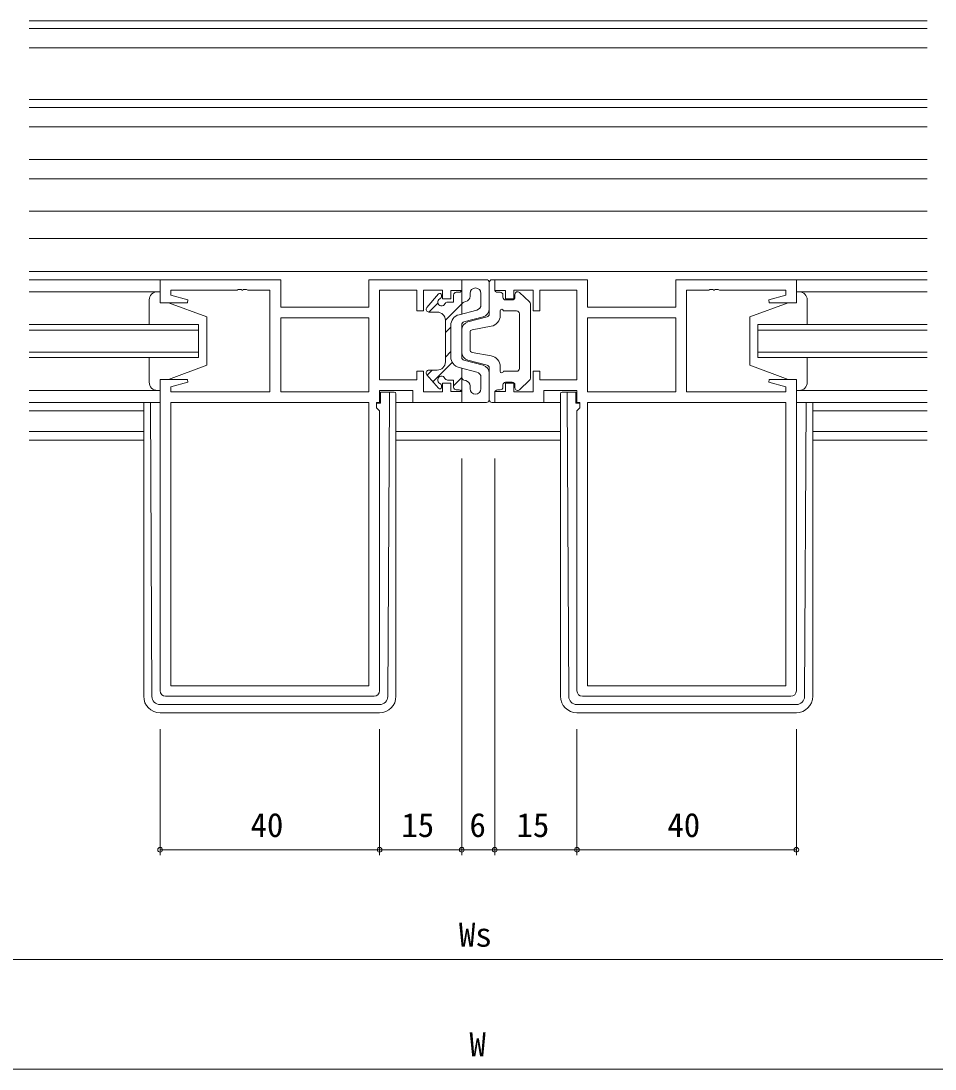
# Model space of a CAD drawing. Units: millimetres, scale not verified. Extents: x -567 to 567, y -403 to 403.
# Drawn here: x 113.3 to 280, y -229.4 to -38.2 of the extents above; entities that cross this region are included whole.
import ezdxf
from ezdxf.enums import TextEntityAlignment as Align

# ---------------------------------------------------------------- set-up
doc = ezdxf.new("R2010")
doc.units = ezdxf.units.MM
doc.header["$LTSCALE"] = 2
for name, color, linetype, lineweight in [('0-1_USER1', 2, 'Continuous', 9), ('0-2_YKK_ZWAK', 4, 'Continuous', 9), ('0-3_YKK_11', 6, 'Continuous', 9), ('0-4_YKK_12', 7, 'Continuous', 9)]:
    doc.layers.add(name, color=color, linetype=linetype, lineweight=lineweight)
doc.styles.add('ＭＳ ゴシック', font='')
doc.styles.get('ＭＳ ゴシック').set_extended_font_data('MS Gothic')

msp = doc.modelspace()

# ---------------------------------------------------------------- linework, layer by layer
at = {"layer": '0-1_USER1'}
for p, q in [((114.804, -38.223), (278.554, -38.223)), ((114.804, -39.623), (278.554, -39.623)), ((114.804, -43.123), (278.554, -43.123)), ((114.804, -52.523), (278.554, -52.523)), ((114.804, -54.023), (278.554, -54.023)), ((114.804, -57.523), (278.554, -57.523)), ((114.804, -63.476), (278.554, -63.476)), ((114.804, -67.036), (278.554, -67.036)), ((114.804, -72.923), (278.554, -72.923)), ((114.804, -77.923), (278.554, -77.923)), ((114.804, -83.923), (278.554, -83.923)), ((139.179, -85.423), (114.804, -85.423)), ((254.179, -85.423), (278.554, -85.423)), ((145.679, -93.623), (114.804, -93.623)), ((145.679, -93.623), (145.679, -99.623)), ((247.679, -99.623), (247.679, -93.623)), ((247.679, -93.623), (278.554, -93.623)), ((145.679, -94.623), (114.804, -94.623)), ((247.679, -94.623), (278.554, -94.623)), ((145.679, -98.623), (114.804, -98.623)), ((247.679, -98.623), (278.554, -98.623)), ((145.679, -99.623), (114.804, -99.623)), ((247.679, -99.623), (278.554, -99.623)), ((138.679, -107.823), (114.804, -107.823)), ((254.679, -107.823), (278.554, -107.823)), ((135.679, -109.323), (114.804, -109.323)), ((257.679, -109.323), (278.554, -109.323)), ((135.679, -113.093), (114.804, -113.093)), ((181.679, -113.093), (211.679, -113.093)), ((257.679, -113.093), (278.554, -113.093)), ((135.679, -114.723), (114.804, -114.723)), ((181.679, -114.723), (211.679, -114.723)), ((257.679, -114.723), (278.554, -114.723))]:
    msp.add_line(p, q, dxfattribs=at)
at = {"layer": '0-2_YKK_ZWAK'}
for p, q in [((198.179, -85.423), (193.679, -85.423)), ((193.679, -85.423), (193.679, -91.673)), ((198.679, -85.923), (198.679, -90.763)), ((198.679, -91.736), (198.679, -85.923)), ((199.679, -85.423), (199.179, -85.423)), ((199.679, -87.223), (199.679, -85.423)), ((138.679, -87.623), (114.804, -87.623)), ((193.179, -87.723), (192.679, -87.723)), ((195.179, -87.923), (195.179, -88.443)), ((197.179, -87.923), (197.179, -89.99)), ((200.679, -87.723), (200.179, -87.723)), ((206.024, -89.475), (204.224, -87.761)), ((254.679, -87.623), (278.554, -87.623)), ((136.679, -93.623), (136.679, -89.123)), ((140.179, -89.623), (147.179, -92.223)), ((187.302, -90.494), (189.453, -88.026)), ((187.679, -91.323), (189.302, -89.7)), ((189.979, -88.223), (189.979, -88.432)), ((190.679, -92.813), (193.679, -89.813)), ((191.07, -89.523), (192.179, -89.523)), ((192.179, -88.223), (192.179, -89.523)), ((194.431, -89.411), (194.054, -89.509)), ((201.179, -88.223), (201.179, -88.623)), ((202.879, -89.123), (201.679, -89.123)), ((203.379, -88.123), (203.379, -88.623)), ((206.179, -89.837), (206.179, -103.409)), ((253.179, -89.623), (246.179, -92.223)), ((256.679, -93.623), (256.679, -89.123)), ((189.179, -91.323), (187.679, -91.323)), ((193.176, -91.804), (196.431, -90.958)), ((200.679, -91.123), (200.679, -91.954)), ((201.279, -91.123), (203.679, -91.123)), ((204.179, -91.623), (204.179, -101.623)), ((147.179, -92.223), (147.179, -101.023)), ((190.679, -100.423), (190.679, -92.823)), ((193.679, -99.636), (193.679, -93.609)), ((194.054, -93.126), (197.557, -92.215)), ((194.802, -93.131), (198.305, -92.22)), ((246.179, -92.223), (246.179, -101.023)), ((190.679, -95.058), (191.679, -94.058)), ((191.679, -93.739), (191.679, -99.506)), ((193.679, -98.663), (193.679, -94.583)), ((195.179, -98.206), (195.179, -95.04)), ((195.59, -94.548), (199.037, -93.921)), ((190.679, -99.548), (191.679, -98.548)), ((195.59, -98.697), (199.037, -99.324)), ((136.679, -104.123), (136.679, -99.623)), ((140.179, -103.623), (147.179, -101.023)), ((188.429, -104.044), (191.954, -100.518)), ((194.054, -100.12), (197.557, -101.031)), ((194.802, -100.115), (198.305, -101.026)), ((200.679, -102.123), (200.679, -101.292)), ((253.179, -103.623), (246.179, -101.023)), ((256.679, -104.123), (256.679, -99.623)), ((187.302, -102.751), (189.453, -105.22)), ((187.383, -102.844), (188.305, -101.923)), ((189.179, -101.923), (187.679, -101.923)), ((193.176, -101.442), (196.431, -102.288)), ((193.679, -107.823), (193.679, -101.573)), ((198.679, -101.509), (198.679, -107.323)), ((198.679, -107.323), (198.679, -102.483)), ((201.279, -102.123), (203.679, -102.123)), ((140.179, -103.623), (138.679, -103.623)), ((138.679, -103.623), (138.679, -105.623)), ((189.979, -105.023), (189.979, -104.814)), ((191.07, -103.723), (192.179, -103.723)), ((192.179, -104.783), (193.679, -103.283)), ((192.179, -105.023), (192.179, -103.723)), ((194.431, -103.835), (194.054, -103.736)), ((195.179, -105.323), (195.179, -104.802)), ((197.179, -105.323), (197.179, -103.256)), ((201.179, -105.023), (201.179, -104.623)), ((202.879, -104.123), (201.679, -104.123)), ((203.379, -105.123), (203.379, -104.623)), ((206.024, -103.771), (204.224, -105.485)), ((253.179, -103.623), (254.679, -103.623)), ((254.679, -103.623), (254.679, -105.623)), ((138.679, -105.623), (114.804, -105.623)), ((138.679, -105.623), (138.179, -105.623)), ((178.879, -107.923), (178.879, -105.923)), ((178.879, -105.923), (180.18, -105.923)), ((180.18, -105.923), (180.479, -105.923)), ((180.191, -161.435), (180.471, -106.923)), ((180.471, -106.923), (180.479, -105.923)), ((180.479, -105.923), (181.379, -105.923)), ((181.679, -106.223), (181.679, -106.923)), ((181.679, -106.923), (181.679, -161.423)), ((193.179, -105.523), (192.679, -105.523)), ((193.536, -105.672), (193.679, -105.528)), ((199.679, -106.023), (199.679, -107.823)), ((200.679, -105.523), (200.179, -105.523)), ((211.679, -106.223), (211.679, -106.923)), ((211.679, -106.923), (211.679, -161.423)), ((212.879, -105.923), (211.979, -105.923)), ((212.887, -106.923), (212.879, -105.923)), ((213.179, -105.923), (212.879, -105.923)), ((213.168, -161.435), (212.887, -106.923)), ((214.479, -105.923), (213.179, -105.923)), ((214.479, -107.923), (214.479, -105.923)), ((254.679, -105.623), (255.179, -105.623)), ((254.679, -105.623), (278.554, -105.623)), ((135.679, -107.823), (135.679, -161.423)), ((137.168, -161.435), (136.894, -107.823)), ((178.879, -107.923), (178.176, -107.923)), ((181.679, -107.823), (185.049, -107.823)), ((198.179, -107.823), (193.679, -107.823)), ((199.679, -107.823), (199.179, -107.823)), ((208.309, -107.823), (211.679, -107.822)), ((214.479, -107.923), (215.183, -107.923)), ((256.191, -161.435), (256.464, -107.823)), ((257.679, -107.823), (257.679, -161.423)), ((178.691, -162.923), (138.668, -162.923)), ((138.679, -164.423), (178.679, -164.423)), ((214.668, -162.923), (254.691, -162.923)), ((254.679, -164.423), (214.679, -164.423))]:
    msp.add_line(p, q, dxfattribs=at)
for points in [[(138.179, -87.623), (138.679, -87.623), (138.679, -89.623), (140.179, -89.623)], [(255.179, -87.623), (254.679, -87.623), (254.679, -89.623), (253.179, -89.623)]]:
    msp.add_lwpolyline(points, dxfattribs=at)
for centre, radius, start, end in [((198.179, -85.923), 0.5, 0, 90), ((199.179, -85.923), 0.5, 90, 180), ((138.179, -89.123), 1.5, 90, 180), ((189.679, -88.223), 0.3, 0, 138.93585), ((192.679, -88.223), 0.5, 90, 180), ((193.179, -87.223), 0.5, 270, 0), ((196.179, -87.923), 1, 0, 180), ((200.179, -87.223), 0.5, 180, 270), ((200.679, -88.223), 0.5, 0, 90), ((203.879, -88.123), 0.5, 46.39718, 180), ((255.179, -89.123), 1.5, 0, 90), ((189.979, -89.523), 0.7, 114.62432, 335.37568), ((189.479, -88.432), 0.5, 294.62432, 0), ((191.07, -90.023), 0.5, 90, 155.37568), ((194.179, -89.993), 0.5, 104.57422, 180), ((194.179, -88.443), 1, 284.57422, 0), ((201.679, -88.623), 0.5, 180, 270), ((202.879, -88.623), 0.5, 270, 0), ((205.679, -89.837), 0.5, 0, 46.39718), ((187.679, -90.823), 0.5, 138.93585, 270), ((189.179, -92.823), 1.5, 0, 90), ((196.179, -89.99), 1, 284.57422, 0), ((197.179, -90.763), 1.5, 284.57422, 0), ((198.179, -91.736), 0.5, 284.57422, 0), ((200.979, -91.123), 0.3, 0, 180), ((203.679, -91.623), 0.5, 0, 90), ((193.679, -93.739), 2, 104.57422, 180), ((194.179, -93.609), 0.5, 104.57422, 180), ((195.179, -94.583), 1.5, 104.57422, 180), ((198.679, -91.954), 2, 280.30485, 0), ((195.679, -95.04), 0.5, 100.30485, 180), ((195.179, -98.663), 1.5, 180, 255.42578), ((195.679, -98.206), 0.5, 180, 259.69515), ((198.679, -101.292), 2, 0, 79.69515), ((189.179, -100.423), 1.5, 270, 0), ((193.679, -99.506), 2, 180, 255.42578), ((194.179, -99.636), 0.5, 180, 255.42578), ((197.179, -102.483), 1.5, 0, 75.42578), ((198.179, -101.509), 0.5, 0, 75.42578), ((187.679, -102.423), 0.5, 90, 221.06415), ((189.979, -103.723), 0.7, 24.62432, 245.37568), ((196.179, -103.256), 1, 0, 75.42578), ((200.979, -102.123), 0.3, 180, 0), ((203.679, -101.623), 0.5, 270, 0), ((138.179, -104.123), 1.5, 180, 270), ((189.679, -105.023), 0.3, 221.06415, 0), ((189.479, -104.814), 0.5, 0, 65.37568), ((191.07, -103.223), 0.5, 204.62432, 270), ((192.679, -105.023), 0.5, 180, 270), ((194.179, -103.253), 0.5, 180, 255.42578), ((194.179, -104.802), 1, 0, 75.42578), ((200.679, -105.023), 0.5, 270, 0), ((201.679, -104.623), 0.5, 90, 180), ((202.879, -104.623), 0.5, 0, 90), ((203.879, -105.123), 0.5, 180, 313.60282), ((205.679, -103.409), 0.5, 313.60282, 0), ((255.179, -104.123), 1.5, 270, 0), ((181.379, -106.223), 0.3, 0, 90), ((193.179, -106.023), 0.5, 0, 90), ((196.179, -105.323), 1, 180, 0), ((200.179, -106.023), 0.5, 90, 180), ((211.979, -106.223), 0.3, 90, 180), ((198.179, -107.323), 0.5, 270, 0), ((199.179, -107.323), 0.5, 180, 270), ((138.679, -161.423), 3, 180, 270), ((138.668, -161.423), 1.5, 180.45233, 270), ((178.679, -161.423), 3, 270, 0), ((178.691, -161.423), 1.5, 270, 359.54767), ((214.679, -161.423), 3, 180, 270), ((214.668, -161.423), 1.5, 180.45233, 270), ((254.679, -161.423), 3, 270, 0), ((254.691, -161.423), 1.5, 270, 359.54767)]:
    msp.add_arc(centre, radius, start, end, dxfattribs=at)
at = {"layer": '0-3_YKK_11'}
for p, q in [((193.679, -118.025), (193.679, -190.42)), ((199.679, -118.025), (199.679, -190.42)), ((138.679, -167.423), (138.679, -190.42)), ((178.679, -167.423), (178.679, -190.42)), ((178.679, -167.423), (178.679, -190.42)), ((193.679, -167.423), (193.679, -190.42)), ((199.679, -167.423), (199.679, -190.42)), ((214.679, -167.423), (214.679, -190.42)), ((214.679, -167.423), (214.679, -190.42)), ((254.679, -167.423), (254.679, -190.42)), ((138.679, -189.42), (178.679, -189.42)), ((178.679, -189.42), (193.679, -189.42)), ((193.679, -189.42), (199.679, -189.42)), ((199.679, -189.42), (214.679, -189.42)), ((254.679, -189.42), (214.679, -189.42)), ((93.929, -209.42), (299.429, -209.42)), ((-46.321, -229.42), (439.679, -229.42))]:
    msp.add_line(p, q, dxfattribs=at)
for centre in [(138.679, -189.42), (178.679, -189.42), (178.679, -189.42), (193.679, -189.42), (193.679, -189.42), (199.679, -189.42), (199.679, -189.42), (214.679, -189.42), (214.679, -189.42), (254.679, -189.42)]:
    msp.add_circle(centre, 0.425, dxfattribs=at)
at = {"layer": '0-4_YKK_12'}
for p, q in [((160.679, -92.353), (176.749, -92.353)), ((232.679, -92.353), (216.609, -92.353)), ((140.609, -159.493), (140.609, -107.823)), ((252.749, -159.493), (252.749, -107.823)), ((177.679, -161.423), (139.679, -161.423)), ((215.679, -161.423), (253.679, -161.423))]:
    msp.add_line(p, q, dxfattribs=at)
for points in [[(138.679, -160.423), (138.679, -103.623), (143.64, -103.623), (143.709, -104.145), (140.609, -104.976), (140.609, -105.893), (158.679, -105.893), (158.679, -87.353), (154.638, -87.353), (154.454, -87.233), (153.904, -87.233), (153.721, -87.353), (153.638, -87.353), (153.454, -87.233), (152.904, -87.233), (152.721, -87.353), (140.609, -87.353), (140.609, -88.27), (143.709, -89.1), (143.64, -89.623), (138.679, -89.623), (138.679, -85.423), (160.679, -85.423), (160.679, -90.423), (176.749, -90.423), (176.749, -85.423), (193.679, -85.423), (193.679, -87.423), (191.679, -87.423), (191.679, -88.923), (190.179, -88.923), (190.179, -87.353), (186.679, -87.353), (186.679, -91.123), (185.479, -91.123), (185.479, -87.353), (178.679, -87.353), (178.679, -103.693), (185.479, -103.693), (185.479, -102.123)], [(254.679, -160.423), (254.679, -103.623), (249.719, -103.623), (249.65, -104.145), (252.749, -104.976), (252.749, -105.893), (234.679, -105.893), (234.679, -87.353), (238.721, -87.353), (238.904, -87.233), (239.454, -87.233), (239.638, -87.353), (239.721, -87.353), (239.904, -87.233), (240.454, -87.233), (240.638, -87.353), (252.749, -87.353), (252.749, -88.27), (249.65, -89.1), (249.719, -89.623), (254.679, -89.623), (254.679, -85.423), (232.679, -85.423), (232.679, -90.423), (216.609, -90.423), (216.609, -85.423), (199.679, -85.423), (199.679, -87.423), (201.679, -87.423), (201.679, -88.923), (203.179, -88.923), (203.179, -87.353), (206.679, -87.353), (206.679, -91.123), (207.879, -91.123), (207.879, -87.353), (214.679, -87.353), (214.679, -103.693), (207.879, -103.693), (207.879, -102.123)], [(185.479, -102.123), (186.679, -102.123), (186.679, -105.893), (190.179, -105.893), (190.179, -104.323), (191.679, -104.323), (191.679, -105.823), (193.679, -105.823), (193.679, -107.823), (184.749, -107.823), (184.749, -105.623), (178.679, -105.623), (178.679, -107.823), (178.149, -107.823), (178.149, -108.823), (178.679, -109.353), (178.679, -160.423)], [(207.879, -102.123), (206.679, -102.123), (206.679, -105.893), (203.179, -105.893), (203.179, -104.323), (201.679, -104.323), (201.679, -105.823), (199.679, -105.823), (199.679, -107.823), (208.609, -107.823), (208.609, -105.623), (214.679, -105.623), (214.679, -107.823), (215.209, -107.823), (215.209, -108.823), (214.679, -109.353), (214.679, -160.423)]]:
    msp.add_lwpolyline(points, dxfattribs=at)
for points in [[(160.679, -92.353), (176.749, -92.353), (176.749, -105.893), (160.679, -105.893)], [(232.679, -92.353), (216.609, -92.353), (216.609, -105.893), (232.679, -105.893)], [(140.609, -159.493), (140.609, -107.823), (176.749, -107.823), (176.749, -159.493)], [(252.749, -159.493), (252.749, -107.823), (216.609, -107.823), (216.609, -159.493)]]:
    msp.add_lwpolyline(points, close=True, dxfattribs=at)
for centre, start, end in [((139.679, -160.423), 180.00001, 269.99999), ((177.679, -160.423), 270.00001, 359.99999), ((215.679, -160.423), 180.00001, 269.99999), ((253.679, -160.423), 270.00001, 359.99999)]:
    msp.add_arc(centre, 1, start, end, dxfattribs=at)

# ---------------------------------------------------------------- texts
at = {"layer": '0-3_YKK_11', "style": 'ＭＳ ゴシック'}
for s, p in [('40', (155.159, -188.42)), ('15', (182.659, -188.42)), ('6', (195.079, -188.42)), ('15', (203.659, -188.42)), ('40', (231.159, -188.42)), ('Ws', (193.159, -208.42)), ('W', (195.079, -228.42))]:
    msp.add_text(s, height=4.399, dxfattribs=at).set_placement(p, align=Align.BOTTOM_LEFT)

doc.saveas('drawing.dxf')
